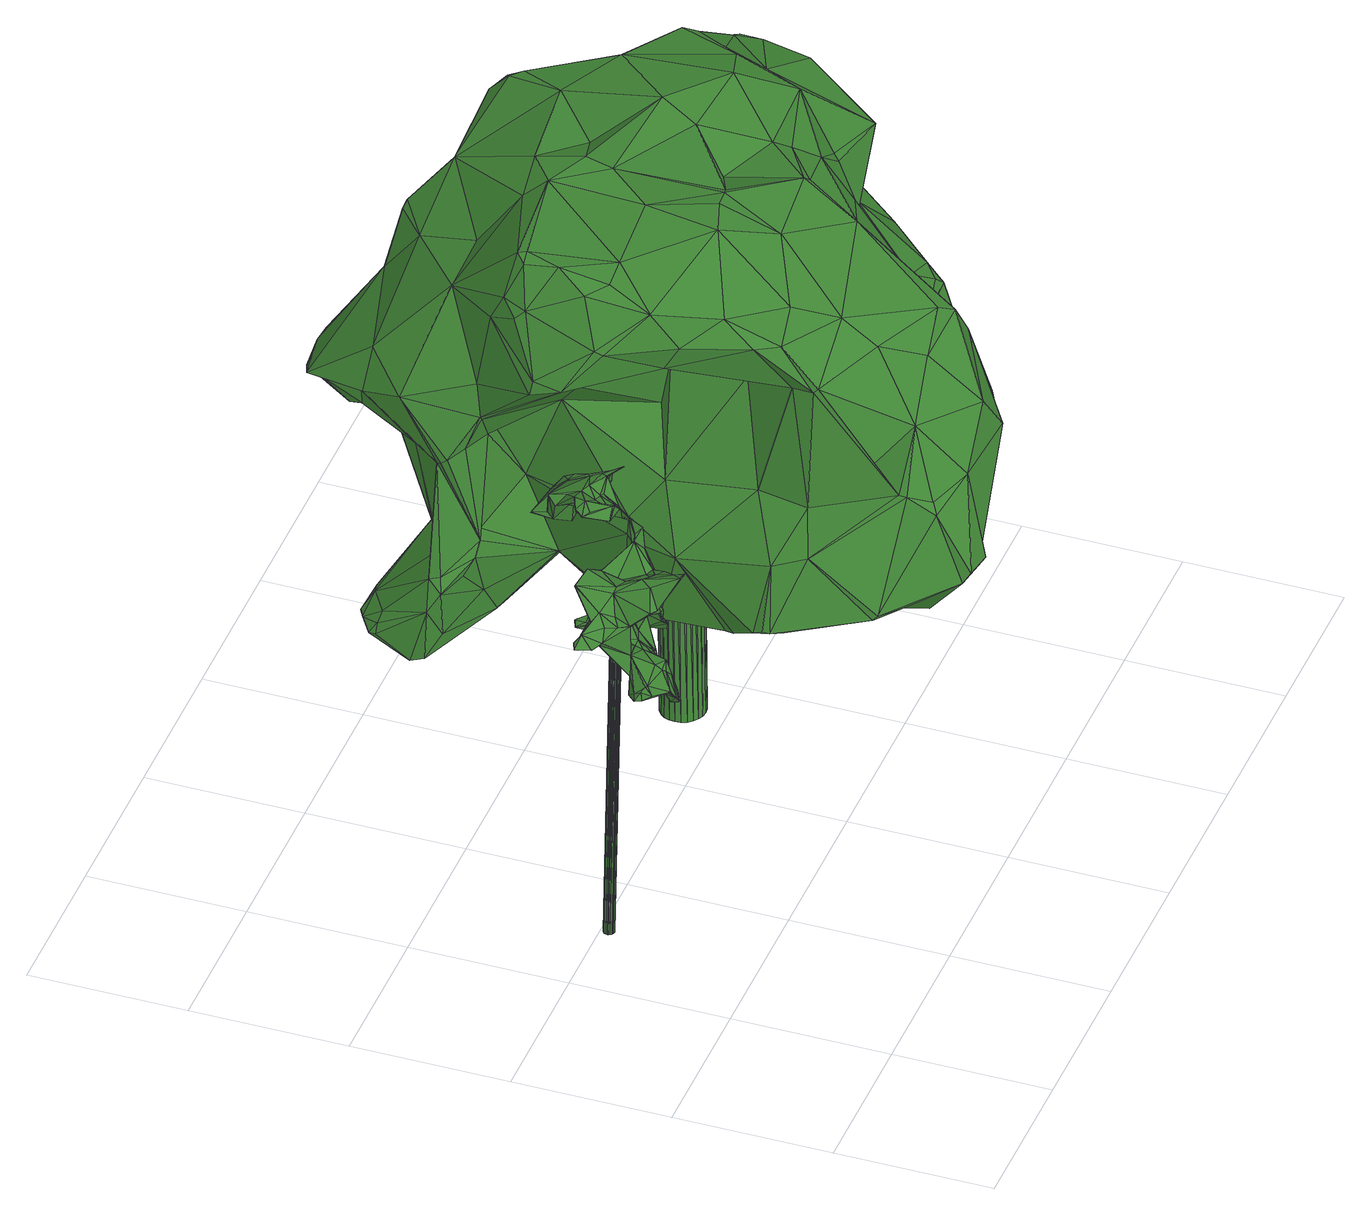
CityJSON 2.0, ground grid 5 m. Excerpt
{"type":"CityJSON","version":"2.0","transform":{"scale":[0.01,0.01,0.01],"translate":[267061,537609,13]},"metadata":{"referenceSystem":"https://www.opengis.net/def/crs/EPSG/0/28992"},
"CityObjects":{
"tree1":{"type":"SolitaryVegetationObject","attributes":{"gtid":181,"crown_width_m":4.93,"crown_median_z":25.88,"crown_r50_m":0.234,"crown_porosity":0.953,"trunk_H_m":12.72,"trunk_DBH_m":0.343,"trunk_radius_m":0.171,"trunk_base_height_m":13.16,"original_gtid":"201"},"geometry":[{"type":"Solid","lod":"3","boundaries":[[[[0,1,2]],[[3,4,5]],[[6,7,8]],[[9,10,11]],[[12,13,14]],[[15,16,17]],[[18,19,20]],[[21,22,23]],[[24,25,26]],[[27,28,12]],[[27,29,28]],[[30,31,32]],[[33,31,30]],[[34,35,36]],[[37,38,39]],[[40,41,42]],[[43,44,45]],[[44,24,45]],[[46,47,48]],[[49,25,24]],[[50,51,52]],[[26,25,53]],[[25,54,53]],[[11,41,55]],[[56,10,9]],[[57,58,59]],[[60,61,62]],[[63,64,65]],[[66,67,68]],[[69,70,71]],[[72,73,74]],[[75,76,77]],[[78,66,79]],[[60,80,61]],[[80,62,33]],[[80,60,62]],[[32,81,30]],[[56,9,82]],[[20,23,83]],[[48,47,68]],[[20,83,84]],[[85,86,87]],[[48,88,46]],[[67,89,88]],[[67,88,48]],[[45,90,91]],[[92,83,93]],[[94,95,96]],[[9,11,55]],[[97,87,86]],[[56,17,10]],[[17,11,10]],[[98,65,99]],[[70,100,81]],[[101,54,102]],[[103,104,5]],[[105,106,107]],[[21,108,22]],[[109,110,111]],[[68,47,112]],[[113,114,6]],[[73,115,116]],[[41,40,55]],[[117,118,96]],[[118,94,96]],[[32,105,107]],[[119,26,45]],[[26,119,24]],[[97,86,115]],[[120,121,61]],[[105,122,106]],[[74,73,123]],[[124,50,52]],[[13,125,93]],[[126,127,128]],[[62,61,121]],[[62,121,129]],[[32,122,105]],[[130,131,132]],[[133,134,135]],[[136,137,138]],[[139,101,102]],[[140,8,141]],[[142,143,2]],[[37,142,2]],[[144,142,145]],[[146,147,148]],[[117,149,150]],[[117,96,149]],[[151,110,130]],[[152,153,154]],[[76,155,77]],[[156,76,75]],[[102,59,139]],[[139,59,157]],[[156,158,76]],[[79,159,160]],[[161,24,162]],[[157,26,53]],[[163,164,98]],[[165,140,135]],[[83,13,93]],[[14,13,83]],[[166,1,0]],[[167,168,169]],[[3,104,111]],[[170,137,136]],[[129,33,62]],[[22,108,12]],[[171,172,173]],[[79,66,112]],[[66,68,112]],[[166,174,1]],[[138,24,136]],[[24,161,136]],[[109,175,176]],[[104,175,109]],[[177,168,167]],[[61,80,178]],[[99,175,104]],[[89,179,88]],[[180,179,89]],[[6,8,113]],[[160,181,78]],[[167,169,143]],[[129,182,170]],[[130,132,183]],[[28,184,185]],[[104,3,5]],[[95,186,187]],[[76,58,155]],[[165,135,126]],[[165,126,188]],[[189,157,190]],[[58,158,190]],[[58,190,59]],[[170,136,122]],[[154,153,191]],[[174,192,38]],[[39,38,192]],[[55,40,82]],[[193,82,40]],[[85,194,195]],[[70,81,107]],[[141,196,140]],[[197,171,185]],[[36,154,191]],[[198,89,199]],[[72,183,132]],[[53,54,101]],[[55,82,9]],[[82,193,200]],[[17,16,11]],[[11,16,41]],[[93,201,202]],[[92,93,202]],[[203,204,156]],[[90,147,205]],[[146,205,147]],[[23,14,83]],[[22,14,23]],[[206,93,125]],[[116,207,123]],[[22,12,14]],[[110,109,131]],[[110,163,4]],[[112,47,79]],[[109,111,104]],[[100,120,178]],[[120,61,178]],[[79,208,159]],[[99,104,103]],[[115,86,85]],[[64,77,99]],[[204,158,156]],[[59,25,57]],[[122,161,106]],[[49,24,209]],[[109,209,131]],[[111,4,3]],[[110,4,111]],[[51,210,211]],[[122,136,161]],[[212,196,141]],[[28,29,184]],[[100,178,80]],[[213,52,184]],[[214,163,110]],[[56,15,17]],[[196,150,149]],[[133,140,149]],[[133,149,96]],[[34,210,35]],[[210,191,35]],[[85,195,73]],[[113,154,114]],[[90,205,91]],[[74,6,114]],[[163,214,114]],[[157,53,139]],[[107,81,32]],[[215,216,195]],[[59,54,25]],[[102,54,59]],[[187,186,217]],[[139,53,101]],[[171,218,159]],[[171,159,208]],[[93,206,201]],[[207,152,154]],[[207,154,113]],[[103,4,163]],[[124,160,159]],[[5,4,103]],[[219,8,165]],[[188,219,165]],[[45,91,119]],[[196,149,140]],[[203,207,116]],[[201,173,202]],[[85,189,116]],[[189,85,73]],[[219,220,97]],[[134,133,95]],[[220,148,97]],[[221,138,222]],[[189,223,116]],[[12,108,177]],[[94,118,224]],[[94,224,95]],[[38,37,1]],[[82,15,56]],[[15,41,16]],[[74,123,6]],[[15,225,41]],[[119,162,24]],[[96,95,133]],[[226,43,189]],[[91,71,119]],[[167,227,177]],[[167,143,227]],[[212,228,146]],[[168,229,169]],[[169,229,18]],[[21,229,108]],[[2,143,169]],[[48,230,67]],[[68,230,48]],[[68,67,230]],[[205,231,91]],[[128,82,200]],[[232,45,26]],[[232,26,157]],[[222,182,121]],[[152,35,153]],[[36,35,152]],[[217,186,40]],[[2,1,37]],[[52,211,197]],[[95,187,134]],[[222,215,221]],[[195,221,215]],[[180,198,233]],[[120,234,121]],[[221,24,138]],[[126,187,127]],[[187,217,127]],[[133,135,140]],[[235,203,75]],[[203,156,75]],[[236,233,84]],[[23,19,21]],[[23,20,19]],[[98,164,63]],[[77,235,75]],[[237,238,84]],[[233,238,237]],[[64,235,77]],[[131,130,110]],[[173,180,202]],[[180,233,202]],[[197,184,52]],[[117,224,118]],[[169,18,2]],[[28,206,12]],[[239,192,199]],[[212,141,7]],[[8,7,141]],[[146,148,212]],[[220,212,148]],[[84,166,20]],[[57,240,58]],[[110,151,214]],[[114,214,151]],[[195,194,221]],[[24,194,45]],[[150,224,117]],[[235,241,36]],[[235,64,241]],[[203,235,36]],[[170,182,137]],[[203,36,207]],[[207,36,152]],[[129,170,31]],[[122,31,170]],[[59,190,157]],[[115,219,97]],[[209,226,131]],[[242,155,58]],[[40,42,217]],[[217,42,127]],[[243,240,49]],[[243,49,176]],[[183,72,244]],[[44,226,209]],[[185,184,197]],[[232,43,45]],[[191,51,50]],[[51,191,210]],[[18,229,19]],[[165,8,140]],[[49,240,25]],[[158,58,76]],[[189,73,72]],[[226,189,72]],[[158,223,189]],[[63,164,36]],[[36,164,154]],[[128,225,82]],[[82,225,15]],[[198,199,233]],[[174,233,199]],[[197,218,171]],[[245,218,197]],[[123,73,116]],[[30,81,100]],[[121,234,222]],[[177,229,168]],[[108,229,177]],[[166,0,20]],[[195,216,115]],[[47,208,79]],[[218,245,124]],[[160,124,213]],[[50,124,245]],[[72,74,244]],[[213,124,52]],[[153,35,191]],[[34,245,211]],[[113,8,123]],[[113,123,207]],[[121,182,129]],[[233,166,84]],[[174,166,233]],[[116,115,85]],[[189,190,158]],[[21,19,229]],[[67,199,89]],[[157,43,232]],[[157,189,43]],[[6,212,7]],[[123,212,6]],[[219,123,8]],[[123,219,212]],[[219,115,212]],[[212,115,228]],[[216,228,115]],[[73,195,115]],[[46,88,246]],[[197,211,245]],[[202,247,92]],[[237,247,202]],[[237,202,233]],[[114,154,164]],[[114,164,163]],[[92,247,83]],[[83,247,84]],[[237,84,247]],[[69,71,91]],[[30,100,33]],[[80,33,100]],[[216,234,228]],[[215,234,216]],[[228,234,146]],[[158,204,223]],[[220,188,212]],[[212,188,196]],[[219,188,220]],[[33,129,31]],[[99,103,98]],[[150,248,224]],[[128,224,248]],[[36,241,63]],[[63,65,98]],[[103,163,98]],[[64,63,241]],[[173,185,171]],[[174,38,1]],[[124,159,218]],[[236,84,238]],[[236,238,233]],[[88,179,246]],[[227,27,12]],[[0,2,18]],[[0,18,20]],[[25,240,57]],[[186,224,193]],[[95,224,186]],[[128,200,224]],[[200,193,224]],[[239,181,192]],[[180,89,198]],[[58,240,242]],[[87,97,148]],[[43,226,44]],[[78,181,239]],[[205,146,231]],[[67,66,78]],[[134,187,135]],[[187,126,135]],[[45,194,85]],[[239,199,67]],[[192,174,199]],[[36,191,34]],[[50,245,34]],[[50,34,191]],[[181,160,249]],[[181,249,39]],[[213,39,249]],[[213,249,160]],[[70,119,71]],[[130,183,151]],[[203,223,204]],[[116,223,203]],[[37,145,142]],[[39,145,37]],[[213,145,39]],[[206,250,201]],[[44,209,24]],[[221,194,24]],[[225,42,41]],[[128,127,225]],[[127,42,225]],[[242,240,243]],[[222,234,215]],[[188,126,248]],[[128,248,126]],[[176,251,109]],[[209,251,49]],[[176,49,251]],[[109,251,209]],[[70,69,100]],[[32,31,122]],[[12,206,125]],[[12,125,13]],[[45,85,90]],[[87,90,85]],[[206,28,250]],[[28,185,250]],[[201,250,173]],[[173,250,185]],[[99,65,64]],[[52,51,211]],[[208,47,246]],[[208,246,171]],[[47,46,246]],[[161,162,106]],[[106,162,107]],[[120,231,234]],[[252,231,120]],[[234,231,146]],[[252,91,231]],[[69,252,100]],[[69,91,252]],[[100,252,120]],[[27,144,29]],[[143,144,227]],[[27,227,144]],[[143,142,144]],[[148,147,87]],[[213,184,145]],[[29,144,145]],[[29,145,184]],[[175,99,155]],[[77,155,99]],[[175,155,176]],[[243,176,155]],[[243,155,242]],[[226,132,131]],[[72,132,226]],[[114,244,74]],[[183,244,151]],[[114,151,244]],[[193,40,186]],[[173,172,180]],[[180,172,179]],[[192,181,39]],[[179,172,171]],[[246,179,171]],[[196,188,253]],[[196,253,150]],[[248,150,253]],[[248,253,188]],[[70,162,119]],[[107,162,70]],[[67,78,239]],[[79,160,78]],[[210,34,211]],[[222,137,182]],[[138,137,222]],[[90,87,147]],[[177,227,12]],[[254,255,256]],[[254,256,257]],[[257,256,258]],[[257,258,259]],[[256,255,260]],[[256,260,258]],[[258,260,261]],[[258,261,259]],[[260,255,262]],[[260,262,261]],[[261,262,263]],[[261,263,259]],[[262,255,264]],[[262,264,263]],[[263,264,265]],[[263,265,259]],[[264,255,266]],[[264,266,265]],[[265,266,267]],[[265,267,259]],[[266,255,268]],[[266,268,267]],[[267,268,269]],[[267,269,259]],[[268,255,270]],[[268,270,269]],[[269,270,271]],[[269,271,259]],[[270,255,272]],[[270,272,271]],[[271,272,273]],[[271,273,259]],[[272,255,274]],[[272,274,273]],[[273,274,275]],[[273,275,259]],[[274,255,276]],[[274,276,275]],[[275,276,277]],[[275,277,259]],[[276,255,278]],[[276,278,277]],[[277,278,279]],[[277,279,259]],[[278,255,280]],[[278,280,279]],[[279,280,281]],[[279,281,259]],[[280,255,282]],[[280,282,281]],[[281,282,283]],[[281,283,259]],[[282,255,284]],[[282,284,283]],[[283,284,285]],[[283,285,259]],[[284,255,286]],[[284,286,285]],[[285,286,287]],[[285,287,259]],[[286,255,288]],[[286,288,287]],[[287,288,289]],[[287,289,259]],[[288,255,290]],[[288,290,289]],[[289,290,291]],[[289,291,259]],[[290,255,292]],[[290,292,291]],[[291,292,293]],[[291,293,259]],[[292,255,294]],[[292,294,293]],[[293,294,295]],[[293,295,259]],[[294,255,296]],[[294,296,295]],[[295,296,297]],[[295,297,259]],[[296,255,298]],[[296,298,297]],[[297,298,299]],[[297,299,259]],[[298,255,300]],[[298,300,299]],[[299,300,301]],[[299,301,259]],[[300,255,302]],[[300,302,301]],[[301,302,303]],[[301,303,259]],[[302,255,254]],[[302,254,303]],[[303,254,257]],[[303,257,259]]]]}]},
"tree2":{"type":"SolitaryVegetationObject","attributes":{"gtid":51,"crown_width_m":18.57,"crown_median_z":25.23,"crown_r50_m":0.539,"crown_porosity":0.871,"trunk_H_m":11.86,"trunk_DBH_m":1.4,"trunk_radius_m":0.702,"trunk_base_height_m":13.37,"original_gtid":"53"},"geometry":[{"type":"Solid","lod":"3","boundaries":[[[[304,305,306]],[[307,308,309]],[[310,311,312]],[[309,313,314]],[[315,316,317]],[[318,319,320]],[[321,320,319]],[[322,323,313]],[[324,325,326]],[[327,310,328]],[[310,329,328]],[[330,331,332]],[[333,334,335]],[[336,337,338]],[[337,336,339]],[[340,341,342]],[[343,344,345]],[[346,347,305]],[[331,348,349]],[[350,348,331]],[[351,340,352]],[[352,340,353]],[[354,355,356]],[[329,312,357]],[[326,358,359]],[[360,361,362]],[[363,364,336]],[[365,336,364]],[[365,364,363]],[[366,367,368]],[[335,334,350]],[[369,370,371]],[[372,373,374]],[[372,374,375]],[[376,377,378]],[[379,380,381]],[[358,326,382]],[[383,384,377]],[[385,386,387]],[[388,389,390]],[[391,392,393]],[[394,395,319]],[[396,397,398]],[[399,400,401]],[[402,403,404]],[[396,387,386]],[[354,405,355]],[[310,312,329]],[[406,407,408]],[[378,409,410]],[[390,378,410]],[[411,412,413]],[[414,415,386]],[[416,417,418]],[[345,419,343]],[[387,420,385]],[[421,422,346]],[[421,346,305]],[[423,424,425]],[[426,425,424]],[[427,425,426]],[[328,428,429]],[[329,428,328]],[[430,431,415]],[[346,422,347]],[[432,347,422]],[[343,433,434]],[[336,435,425]],[[306,406,408]],[[389,436,390]],[[437,438,439]],[[440,441,442]],[[345,443,444]],[[345,444,419]],[[445,416,444]],[[446,390,410]],[[443,345,447]],[[443,447,407]],[[359,448,449]],[[425,450,411]],[[451,452,355]],[[453,454,324]],[[455,456,457]],[[322,308,458]],[[330,350,331]],[[305,304,459]],[[363,460,461]],[[409,396,398]],[[408,344,306]],[[462,321,463]],[[464,357,312]],[[396,386,465]],[[466,383,376]],[[304,306,344]],[[467,468,332]],[[469,470,471]],[[472,470,469]],[[351,352,473]],[[474,363,427]],[[336,427,363]],[[475,476,477]],[[475,478,470]],[[397,465,431]],[[455,479,456]],[[419,444,416]],[[414,371,480]],[[385,371,414]],[[481,355,405]],[[414,480,482]],[[460,483,379]],[[484,430,415]],[[308,322,313]],[[308,313,309]],[[401,485,463]],[[486,376,378]],[[350,487,335]],[[327,311,310]],[[405,351,473]],[[481,352,485]],[[405,352,481]],[[488,489,490]],[[485,353,490]],[[491,378,377]],[[352,353,485]],[[492,493,494]],[[414,386,385]],[[449,495,496]],[[340,342,488]],[[466,422,421]],[[359,416,418]],[[497,368,367]],[[492,469,498]],[[455,499,491]],[[336,425,427]],[[425,500,450]],[[498,501,492]],[[361,354,468]],[[374,413,375]],[[381,399,502]],[[381,502,379]],[[399,381,503]],[[399,503,400]],[[504,316,505]],[[504,317,316]],[[506,323,322]],[[384,497,507]],[[508,509,407]],[[369,371,420]],[[371,385,420]],[[510,305,459]],[[511,510,459]],[[469,492,494]],[[469,494,512]],[[513,514,515]],[[460,474,516]],[[370,409,499]],[[416,517,419]],[[518,376,519]],[[518,519,432]],[[520,374,504]],[[504,374,373]],[[350,330,487]],[[517,343,419]],[[402,404,511]],[[357,428,329]],[[341,521,342]],[[327,328,522]],[[523,497,367]],[[344,524,304]],[[421,510,404]],[[511,404,510]],[[421,305,510]],[[375,412,372]],[[327,314,313]],[[525,526,527]],[[523,507,497]],[[341,528,521]],[[394,318,521]],[[466,529,383]],[[421,404,466]],[[530,531,478]],[[313,311,327]],[[449,517,359]],[[359,517,416]],[[343,517,433]],[[384,532,377]],[[444,533,445]],[[534,334,535]],[[416,445,417]],[[306,305,347]],[[535,334,333]],[[471,536,498]],[[490,489,462]],[[537,519,376]],[[347,406,306]],[[347,432,406]],[[446,394,390]],[[332,487,330]],[[356,487,332]],[[538,539,540]],[[538,540,541]],[[463,490,462]],[[463,485,490]],[[542,530,543]],[[324,544,545]],[[324,545,349]],[[462,489,320]],[[324,349,546]],[[453,324,546]],[[331,349,545]],[[326,544,324]],[[418,544,359]],[[544,326,359]],[[465,397,396]],[[497,384,368]],[[366,547,548]],[[366,548,391]],[[527,438,512]],[[395,549,319]],[[550,506,322]],[[395,500,549]],[[551,312,311]],[[534,349,334]],[[534,546,349]],[[356,355,452]],[[354,351,405]],[[487,356,452]],[[526,454,552]],[[490,353,340]],[[352,405,473]],[[490,340,488]],[[359,553,448]],[[358,553,359]],[[371,370,480]],[[378,491,499]],[[554,555,556]],[[465,415,431]],[[373,557,504]],[[557,558,504]],[[448,553,495]],[[448,495,449]],[[488,320,489]],[[472,516,559]],[[500,560,549]],[[390,486,378]],[[383,377,376]],[[398,410,409]],[[516,474,559]],[[561,525,562]],[[551,506,464]],[[519,436,563]],[[478,564,565]],[[356,468,354]],[[332,468,356]],[[566,543,315]],[[567,568,569]],[[455,570,430]],[[457,570,455]],[[571,491,377]],[[328,403,522]],[[343,434,572]],[[412,375,413]],[[573,574,505]],[[390,394,388]],[[350,334,348]],[[451,335,452]],[[382,325,575]],[[335,487,452]],[[370,499,455]],[[406,576,407]],[[577,533,443]],[[526,439,527]],[[572,524,344]],[[451,578,335]],[[579,580,581]],[[522,403,402]],[[582,435,338]],[[573,564,477]],[[373,372,583]],[[412,583,372]],[[338,401,463]],[[531,536,471]],[[428,547,584]],[[559,581,580]],[[585,546,534]],[[550,556,555]],[[550,555,541]],[[369,420,396]],[[369,396,409]],[[500,395,450]],[[493,492,586]],[[387,396,420]],[[378,499,409]],[[407,576,508]],[[580,574,476]],[[505,579,587]],[[439,526,552]],[[566,542,543]],[[566,588,542]],[[422,518,432]],[[509,589,577]],[[509,577,407]],[[590,591,586]],[[592,458,593]],[[522,402,594]],[[362,545,595]],[[573,596,574]],[[477,574,596]],[[573,477,596]],[[315,565,316]],[[579,520,504]],[[433,597,434]],[[525,561,325]],[[466,404,403]],[[338,598,582]],[[599,600,341]],[[600,576,563]],[[467,331,362]],[[445,362,417]],[[425,435,500]],[[573,565,564]],[[550,592,556]],[[480,370,601]],[[602,460,603]],[[390,537,486]],[[366,391,604]],[[351,605,589]],[[592,514,513]],[[593,514,592]],[[472,469,512]],[[351,589,340]],[[391,606,604]],[[551,464,312]],[[379,337,461]],[[379,461,460]],[[322,458,550]],[[607,327,522]],[[326,325,382]],[[569,568,393]],[[376,486,537]],[[389,563,436]],[[337,379,502]],[[337,502,338]],[[398,446,410]],[[308,307,514]],[[431,430,394]],[[394,430,395]],[[407,577,443]],[[463,321,608]],[[599,341,340]],[[471,470,531]],[[589,599,340]],[[501,531,609]],[[610,547,428]],[[528,389,388]],[[374,520,424]],[[368,584,547]],[[368,547,366]],[[506,550,541]],[[469,471,498]],[[413,374,611]],[[455,430,484]],[[498,536,501]],[[501,536,531]],[[464,392,357]],[[413,611,411]],[[386,415,465]],[[321,462,320]],[[411,457,412]],[[530,609,531]],[[480,601,482]],[[414,482,415]],[[482,601,415]],[[484,415,601]],[[484,601,455]],[[593,308,514]],[[455,601,370]],[[369,409,370]],[[549,560,321]],[[600,563,389]],[[428,584,429]],[[537,436,519]],[[477,476,574]],[[363,474,460]],[[542,609,530]],[[583,557,373]],[[562,612,575]],[[344,447,345]],[[304,524,459]],[[408,447,344]],[[408,407,447]],[[561,562,575]],[[613,614,612]],[[505,587,504]],[[572,459,524]],[[535,615,400]],[[432,576,406]],[[430,570,450]],[[616,617,437]],[[580,579,574]],[[579,504,587]],[[511,459,572]],[[402,572,434]],[[511,572,402]],[[519,563,576]],[[519,576,432]],[[383,368,384]],[[572,344,343]],[[580,470,559]],[[476,470,580]],[[567,412,457]],[[567,569,412]],[[376,518,466]],[[422,466,518]],[[331,467,332]],[[557,566,558]],[[504,558,317]],[[460,602,616]],[[523,606,479]],[[605,354,361]],[[338,502,399]],[[603,512,438]],[[494,527,512]],[[603,460,516]],[[607,314,327]],[[311,313,323]],[[551,311,323]],[[379,618,380]],[[619,466,403]],[[444,443,533]],[[557,393,620]],[[557,620,566]],[[621,620,393]],[[442,594,402]],[[575,612,614]],[[602,617,616]],[[603,472,512]],[[520,622,424]],[[493,612,562]],[[586,613,612]],[[586,612,493]],[[568,479,606]],[[589,509,599]],[[508,599,509]],[[623,624,446]],[[318,320,488]],[[363,461,625]],[[488,342,318]],[[623,446,398]],[[357,610,428]],[[392,610,357]],[[380,546,585]],[[392,391,610]],[[506,541,540]],[[464,506,540]],[[434,597,442]],[[553,307,495]],[[548,547,610]],[[339,365,625]],[[363,625,365]],[[441,309,314]],[[446,624,394]],[[339,336,365]],[[551,323,506]],[[324,454,325]],[[574,579,505]],[[479,568,567]],[[457,450,570]],[[334,349,348]],[[581,622,520]],[[559,622,581]],[[539,392,464]],[[562,525,527]],[[493,562,527]],[[493,527,494]],[[505,316,565]],[[564,475,477]],[[478,475,564]],[[603,438,617]],[[423,425,411]],[[427,426,424]],[[577,589,605]],[[457,411,450]],[[391,393,568]],[[548,610,391]],[[411,611,424]],[[391,568,606]],[[605,533,577]],[[605,351,354]],[[605,361,533]],[[445,533,361]],[[360,445,361]],[[472,559,470]],[[475,470,476]],[[431,624,397]],[[394,624,431]],[[626,627,613]],[[450,395,430]],[[483,628,618]],[[483,618,379]],[[629,630,555]],[[555,630,541]],[[434,442,402]],[[423,411,424]],[[573,505,565]],[[538,588,621]],[[338,435,336]],[[602,603,617]],[[440,597,449]],[[440,442,597]],[[578,451,631]],[[442,441,314]],[[442,314,594]],[[607,594,314]],[[392,621,393]],[[588,566,621]],[[392,538,621]],[[374,424,611]],[[556,592,554]],[[513,554,592]],[[437,632,628]],[[439,552,632]],[[584,529,429]],[[460,616,483]],[[628,483,616]],[[582,633,435]],[[621,566,620]],[[608,560,500]],[[633,500,435]],[[321,560,608]],[[608,338,463]],[[608,598,338]],[[618,453,546]],[[380,618,546]],[[531,470,478]],[[583,569,557]],[[583,412,569]],[[393,557,569]],[[528,388,394]],[[567,457,456]],[[479,567,456]],[[527,439,438]],[[525,325,526]],[[454,526,325]],[[543,530,315]],[[478,315,530]],[[394,319,318]],[[398,624,623]],[[397,624,398]],[[399,401,338]],[[613,591,515]],[[586,591,613]],[[394,521,528]],[[590,629,555]],[[628,616,437]],[[561,575,325]],[[607,522,594]],[[581,520,579]],[[575,614,382]],[[578,631,634]],[[481,634,631]],[[635,441,440]],[[635,440,449]],[[517,449,597]],[[468,362,361]],[[468,467,362]],[[517,597,433]],[[382,614,613]],[[360,362,445]],[[362,331,545]],[[619,328,529]],[[619,529,466]],[[617,438,437]],[[508,636,599]],[[576,636,508]],[[341,600,528]],[[429,529,328]],[[619,403,328]],[[342,521,318]],[[368,383,529]],[[368,529,584]],[[599,636,600]],[[576,600,636]],[[635,496,441]],[[449,496,635]],[[337,339,461]],[[339,625,461]],[[565,315,478]],[[598,633,582]],[[608,500,633]],[[608,633,598]],[[496,495,307]],[[496,307,309]],[[496,309,441]],[[366,604,367]],[[637,638,523]],[[638,491,571]],[[491,638,637]],[[639,600,389]],[[639,389,528]],[[455,637,479]],[[455,491,637]],[[523,479,637]],[[367,604,523]],[[606,523,604]],[[537,390,436]],[[458,592,550]],[[535,400,503]],[[585,534,503]],[[362,595,417]],[[634,400,615]],[[634,615,578]],[[503,381,380]],[[380,585,503]],[[535,503,534]],[[315,317,566]],[[566,317,558]],[[538,392,539]],[[382,613,627]],[[382,627,358]],[[307,626,613]],[[553,626,307]],[[553,627,626]],[[358,627,553]],[[515,514,613]],[[307,613,514]],[[501,629,640]],[[590,640,629]],[[501,640,590]],[[417,595,418]],[[501,590,492]],[[492,590,586]],[[427,424,622]],[[427,622,474]],[[474,622,559]],[[609,542,630]],[[588,630,542]],[[538,630,588]],[[541,630,538]],[[539,464,540]],[[639,528,600]],[[618,454,453]],[[501,609,630]],[[501,630,629]],[[458,308,593]],[[603,516,472]],[[544,418,595]],[[333,615,535]],[[554,513,591]],[[554,591,555]],[[555,591,590]],[[515,591,513]],[[384,507,532]],[[634,401,400]],[[401,634,485]],[[321,319,549]],[[485,634,481]],[[437,439,632]],[[544,595,545]],[[355,631,451]],[[355,481,631]],[[335,578,615]],[[333,335,615]],[[571,377,532]],[[523,532,507]],[[638,571,532]],[[638,532,523]],[[552,454,632]],[[618,632,454]],[[628,632,618]],[[641,642,643]],[[641,643,644]],[[644,643,645]],[[644,645,646]],[[643,642,647]],[[643,647,645]],[[645,647,648]],[[645,648,646]],[[647,642,649]],[[647,649,648]],[[648,649,650]],[[648,650,646]],[[649,642,651]],[[649,651,650]],[[650,651,652]],[[650,652,646]],[[651,642,653]],[[651,653,652]],[[652,653,654]],[[652,654,646]],[[653,642,655]],[[653,655,654]],[[654,655,656]],[[654,656,646]],[[655,642,657]],[[655,657,656]],[[656,657,658]],[[656,658,646]],[[657,642,659]],[[657,659,658]],[[658,659,660]],[[658,660,646]],[[659,642,661]],[[659,661,660]],[[660,661,662]],[[660,662,646]],[[661,642,663]],[[661,663,662]],[[662,663,664]],[[662,664,646]],[[663,642,665]],[[663,665,664]],[[664,665,666]],[[664,666,646]],[[665,642,667]],[[665,667,666]],[[666,667,668]],[[666,668,646]],[[667,642,669]],[[667,669,668]],[[668,669,670]],[[668,670,646]],[[669,642,671]],[[669,671,670]],[[670,671,672]],[[670,672,646]],[[671,642,673]],[[671,673,672]],[[672,673,674]],[[672,674,646]],[[673,642,675]],[[673,675,674]],[[674,675,676]],[[674,676,646]],[[675,642,677]],[[675,677,676]],[[676,677,678]],[[676,678,646]],[[677,642,679]],[[677,679,678]],[[678,679,680]],[[678,680,646]],[[679,642,681]],[[679,681,680]],[[680,681,682]],[[680,682,646]],[[681,642,683]],[[681,683,682]],[[682,683,684]],[[682,684,646]],[[683,642,685]],[[683,685,684]],[[684,685,686]],[[684,686,646]],[[685,642,687]],[[685,687,686]],[[686,687,688]],[[686,688,646]],[[687,642,689]],[[687,689,688]],[[688,689,690]],[[688,690,646]],[[689,642,641]],[[689,641,690]],[[690,641,644]],[[690,644,646]]]]}]}
},
"vertices":[
[450,1080,1520],[459,1046,1547],[496,1047,1535],[273,740,1394],[282,773,1375],[273,742,1395],[376,911,1234],[434,889,1140],[436,890,1140],[453,1136,996],[411,1128,996],[436,1139,1002],[444,1103,1472],[423,1184,1487],[461,1183,1479],[419,1089,1011],[424,1101,1012],[410,1128,998],[523,1129,1480],[513,1167,1478],[431,1159,1518],[514,1168,1476],[489,1175,1472],[479,1188,1489],[157,865,1147],[94,930,1220],[101,945,1204],[442,1067,1497],[404,1097,1489],[437,1067,1502],[132,745,1061],[111,727,1080],[44,788,1081],[124,713,1053],[384,934,1409],[409,940,1388],[382,936,1384],[485,1005,1568],[395,1039,1599],[386,1021,1601],[456,1064,1011],[450,1100,1023],[455,1064,1013],[165,965,1249],[166,917,1267],[227,921,1118],[137,1008,1632],[185,940,1600],[138,1008,1633],[144,862,1262],[347,936,1495],[383,948,1461],[351,961,1490],[71,955,1203],[70,954,1204],[454,1135,997],[412,1123,995],[126,936,1252],[153,961,1281],[73,986,1252],[190,728,988],[218,742,1006],[190,727,989],[329,879,1317],[242,909,1345],[287,851,1342],[222,939,1633],[202,1022,1642],[210,942,1637],[122,855,1044],[109,854,1038],[121,856,1044],[252,933,1288],[308,949,1223],[359,905,1237],[279,1043,1329],[193,1049,1330],[223,934,1333],[260,968,1585],[250,933,1601],[177,747,992],[106,820,1067],[432,1047,978],[411,1203,1489],[377,1180,1517],[251,925,1123],[314,926,1095],[309,932,1085],[160,1038,1636],[211,1059,1640],[277,923,1092],[203,877,1074],[315,1232,1462],[325,1192,1460],[534,901,989],[546,946,1026],[514,881,1002],[344,937,1095],[296,840,1349],[232,856,1374],[171,762,1021],[36,996,1220],[35,996,1221],[281,775,1377],[237,741,1404],[43,789,1082],[57,798,1099],[39,812,1077],[501,1149,1470],[176,789,1316],[286,795,1335],[236,739,1403],[221,938,1632],[393,905,1286],[364,863,1302],[317,900,1115],[308,951,1222],[512,880,1000],[531,888,969],[145,864,1079],[210,767,1022],[214,758,1064],[53,761,1099],[377,913,1234],[328,957,1536],[385,1147,1494],[483,976,1050],[463,1028,1022],[442,998,987],[125,711,1054],[248,813,1331],[194,811,1310],[248,929,1301],[483,895,1058],[503,960,1046],[485,976,1051],[84,786,1108],[170,772,1108],[174,795,1118],[59,1007,1226],[461,874,1092],[436,879,1130],[485,1004,1566],[497,1045,1533],[458,1044,1546],[386,1021,1599],[297,838,1067],[309,931,1084],[318,931,1083],[485,885,1030],[483,886,1030],[329,862,1319],[407,940,1382],[410,939,1387],[403,910,1351],[210,938,1317],[280,1044,1327],[109,1006,1212],[192,1051,1329],[304,963,1560],[306,962,1562],[74,790,1108],[67,822,1081],[341,827,1333],[351,867,1321],[408,940,1099],[418,1153,1526],[560,1070,1445],[553,1100,1467],[554,1099,1469],[112,725,1082],[273,1022,1553],[246,1093,1578],[295,1090,1560],[378,1071,1593],[223,829,1356],[159,805,1313],[537,1073,1440],[183,761,1004],[237,1060,1601],[227,1124,1579],[313,1016,1583],[182,764,1096],[286,851,1340],[338,1016,1569],[325,1029,1570],[491,1000,1012],[487,991,1044],[407,939,1097],[199,984,1265],[131,979,1259],[402,916,1427],[319,1052,1606],[455,1013,969],[237,880,1122],[264,880,1123],[448,877,1091],[349,962,1488],[265,1103,1599],[279,1061,1612],[453,1012,969],[317,1105,1463],[293,1154,1475],[314,1010,1310],[244,1051,1295],[288,844,1074],[346,1105,1467],[363,969,1270],[264,970,1578],[146,863,1262],[387,948,1455],[381,949,1459],[398,902,1108],[327,963,1547],[340,827,1331],[249,833,1099],[289,843,1076],[470,1024,1023],[327,958,1535],[385,943,1106],[370,935,1093],[229,852,1119],[210,774,1115],[243,1036,1288],[499,947,980],[437,1055,1023],[212,930,1284],[478,1059,1486],[297,837,1069],[523,1129,1478],[177,1000,1623],[267,824,1069],[139,963,1238],[259,1157,1589],[267,823,1070],[294,1005,1322],[370,1147,1513],[313,1180,1480],[351,1165,1504],[285,1021,1586],[135,898,1255],[305,963,1288],[165,917,1269],[145,863,1263],[328,878,1315],[345,937,1495],[177,1000,1621],[315,1231,1464],[495,952,1038],[338,1014,1571],[345,1103,1469],[160,805,1312],[223,799,1067],[481,896,1056],[292,975,16],[275,975,16],[292,979,16],[310,956,1288],[310,961,1288],[293,957,1288],[290,983,16],[308,965,1288],[287,987,16],[306,969,1288],[284,990,16],[302,971,1288],[280,992,16],[298,973,1288],[275,992,16],[294,974,1288],[271,992,16],[289,973,1288],[267,990,16],[285,972,1288],[263,987,16],[281,969,1288],[260,984,16],[279,966,1288],[259,980,16],[277,961,1288],[258,975,16],[276,957,1288],[258,971,16],[277,953,1288],[260,967,16],[278,948,1288],[263,963,16],[281,945,1288],[266,960,16],[284,942,1288],[270,958,16],[289,940,1288],[275,958,16],[293,940,1288],[279,958,16],[297,940,1288],[283,960,16],[302,942,1288],[287,963,16],[305,944,1288],[290,966,16],[308,948,1288],[291,970,16],[310,952,1288],
[678,1198,2004],[649,1370,1925],[608,1142,1865],[1831,945,1998],[1836,1143,2071],[1708,1106,2105],[1581,1757,2014],[1601,1718,2028],[1628,1778,1978],[1663,1438,2116],[1490,1248,2135],[2055,1356,816],[2025,1414,689],[1972,1377,732],[750,1103,842],[785,1119,799],[740,975,851],[802,1011,828],[1905,1338,2067],[1739,1452,2030],[1576,331,1460],[1727,511,1350],[1565,501,1611],[1504,1569,2065],[1234,1800,1956],[1566,1814,1961],[801,42,1197],[980,117,1414],[803,149,1380],[972,236,941],[972,78,1173],[931,218,928],[1325,1186,1135],[1339,834,1249],[1108,901,1116],[1335,1075,1393],[655,907,1132],[768,1092,1156],[728,1068,1100],[1031,911,2068],[695,999,1976],[798,807,1935],[642,1401,1893],[573,1320,1734],[972,70,1182],[1333,137,1338],[922,41,1168],[607,594,1219],[557,631,1001],[606,708,943],[634,487,1255],[649,292,1069],[651,277,1085],[1684,1805,1790],[1624,699,1802],[1404,614,1906],[877,413,1402],[802,267,1424],[1039,301,1499],[1700,1058,1174],[1639,1325,1171],[1640,1186,1401],[1157,2015,1452],[1065,2136,1364],[1070,1959,1629],[597,1795,747],[672,1843,754],[613,1861,698],[1536,1602,642],[1670,1577,746],[1525,1414,573],[1476,1574,531],[668,1768,1491],[729,1904,1432],[640,1641,1303],[1415,662,1193],[1436,361,1247],[1306,563,1233],[1720,751,1526],[779,1890,1565],[815,2107,1385],[566,1826,682],[572,1700,607],[558,1803,689],[724,1536,1028],[774,1531,1339],[681,1521,1017],[1390,1919,1189],[1690,1760,1387],[1691,1818,1173],[924,1365,844],[996,1348,835],[544,1637,822],[616,1614,696],[562,1600,882],[990,662,1135],[979,481,1015],[903,667,999],[1061,1448,2087],[1025,1513,2041],[738,1425,2063],[547,575,1018],[566,1228,1723],[716,963,1772],[613,1115,1854],[584,1646,914],[591,1613,922],[1341,1479,679],[1446,1692,812],[1342,1479,656],[694,1851,647],[763,1798,693],[1045,531,1833],[1058,425,1746],[1290,322,1748],[963,662,1898],[573,1802,719],[681,1449,1931],[692,1492,1840],[1328,1329,1031],[1522,1363,712],[1301,1283,1023],[1558,1289,951],[1578,1240,940],[1445,1829,1725],[1177,1927,1808],[858,1511,665],[810,1515,676],[564,1327,1689],[1141,947,2075],[1049,1141,2087],[1249,1228,1120],[672,1563,1352],[1784,450,994],[2056,638,1087],[1809,435,1027],[1236,961,2053],[1458,1133,2088],[1184,1291,2084],[771,706,1868],[816,637,1864],[825,525,1730],[656,1528,969],[711,913,1861],[1436,771,1995],[1425,785,2007],[1072,1367,855],[819,284,993],[826,259,994],[1555,250,1268],[1701,403,1198],[886,1746,886],[1123,1749,1039],[1178,1669,952],[1915,1292,2058],[718,1291,2057],[1716,848,1065],[1478,818,1258],[720,886,875],[835,808,926],[1774,1757,1790],[581,1657,620],[824,1661,1816],[828,170,1406],[800,242,1426],[2241,796,985],[2007,1002,866],[2244,936,998],[1964,973,877],[548,598,1019],[1731,1058,978],[2041,1256,711],[2034,1228,679],[2140,1305,606],[2077,1349,850],[1108,1802,1105],[644,1878,697],[587,545,1002],[712,1862,672],[1637,621,1143],[822,1759,764],[617,682,944],[633,1626,1309],[794,66,1159],[665,960,889],[693,888,880],[622,738,933],[783,1758,1240],[2311,902,1251],[2203,787,1280],[2235,780,1223],[1565,873,1994],[1564,933,1999],[984,2136,1376],[2293,1017,1055],[702,1655,934],[1071,1241,853],[2268,1088,1168],[1309,761,1233],[1057,406,1076],[1709,1525,766],[2022,1412,683],[1960,1432,1890],[873,2128,1365],[991,1041,1598],[949,789,1618],[711,1397,2046],[744,1398,2068],[2208,710,987],[2188,1189,1857],[1982,1103,1920],[2168,1035,1844],[1851,952,931],[1168,764,1991],[702,1540,1574],[680,1521,1472],[1561,1385,680],[757,1093,1098],[1173,1530,2075],[1009,2044,1154],[728,1137,2025],[1958,546,1296],[1856,428,1124],[2060,633,1091],[926,1469,1098],[1046,1841,1792],[2153,1466,1026],[2242,1075,1037],[859,2076,1344],[821,539,1717],[985,190,1243],[1016,331,991],[2280,1038,1045],[632,1606,1325],[1737,1577,1430],[1785,1581,1637],[1878,1582,1665],[1986,1485,1603],[2139,1480,1203],[2141,1478,1034],[1348,290,1708],[1226,159,1491],[1363,156,1305],[1221,1828,1544],[1245,1804,1272],[846,1092,820],[2062,1358,1863],[1721,1479,1988],[1799,431,1061],[1596,793,1955],[2191,1262,1856],[2070,1302,1574],[2153,1300,1867],[1681,1643,1045],[1716,1498,801],[1934,1228,773],[854,1031,851],[1931,560,1326],[1982,606,1337],[688,1519,1458],[2133,1335,638],[2070,1431,661],[1999,1540,1077],[1410,1821,1128],[1387,1917,1182],[1528,1769,1081],[1015,1429,941],[925,1980,1286],[821,1139,2040],[2118,1353,619],[2085,1286,625],[1860,613,1379],[716,1232,1633],[839,611,1703],[875,345,968],[1961,1314,724],[2028,1228,675],[1952,1274,736],[1012,1245,1204],[1561,1653,801],[1157,1934,1788],[1100,371,1279],[2123,907,1498],[1970,1374,726],[2075,1518,1240],[802,703,1331],[2104,993,1505],[2158,1077,1774],[2149,1265,1881],[1935,1213,2006],[1212,1386,2082],[1174,312,1658],[2134,1306,603],[1206,953,2067],[834,949,1031],[814,996,1282],[917,1354,1410],[713,1852,746],[1811,566,1097],[2030,752,1098],[1152,2035,1389],[758,533,1341],[1144,1914,1287],[1331,1416,2039],[857,993,877],[2116,1404,1198],[1503,1714,1475],[1352,1467,664],[2014,831,1479],[2027,782,1771],[1965,855,1519],[900,366,972],[1761,484,1016],[1820,558,1089],[1534,351,1206],[995,1646,1862],[1708,1717,1149],[1769,1649,1326],[1743,1276,872],[635,1557,910],[731,1529,798],[1507,845,1341],[1760,813,1845],[1754,797,1825],[1736,418,976],[2002,1301,1303],[2034,1336,1285],[829,328,990],[1737,414,981],[1011,1236,897],[860,443,1003],[1368,1016,1990],[1016,1081,1399],[993,1905,1183],[970,1992,1190],[860,1540,1303],[1993,985,1223],[1395,1125,37],[1325,1125,37],[1393,1143,37],[1390,1133,1224],[1387,1151,1224],[1319,1133,1223],[1386,1160,37],[1380,1168,1223],[1375,1174,37],[1369,1182,1223],[1361,1186,37],[1355,1194,1223],[1344,1193,37],[1338,1201,1223],[1326,1195,37],[1320,1203,1223],[1307,1193,36],[1302,1201,1223],[1290,1186,36],[1285,1194,1223],[1276,1175,36],[1270,1183,1223],[1264,1161,36],[1259,1169,1223],[1257,1144,37],[1252,1152,1223],[1255,1126,37],[1249,1134,1223],[1257,1107,37],[1251,1116,1223],[1264,1090,37],[1258,1098,1223],[1275,1076,37],[1269,1084,1224],[1290,1065,37],[1284,1073,1224],[1306,1057,37],[1301,1066,1224],[1324,1055,38],[1319,1063,1224],[1343,1057,38],[1337,1065,1224],[1360,1064,38],[1354,1072,1224],[1374,1075,38],[1369,1083,1224],[1386,1090,38],[1380,1098,1224],[1393,1106,37],[1387,1115,1224]
]}
